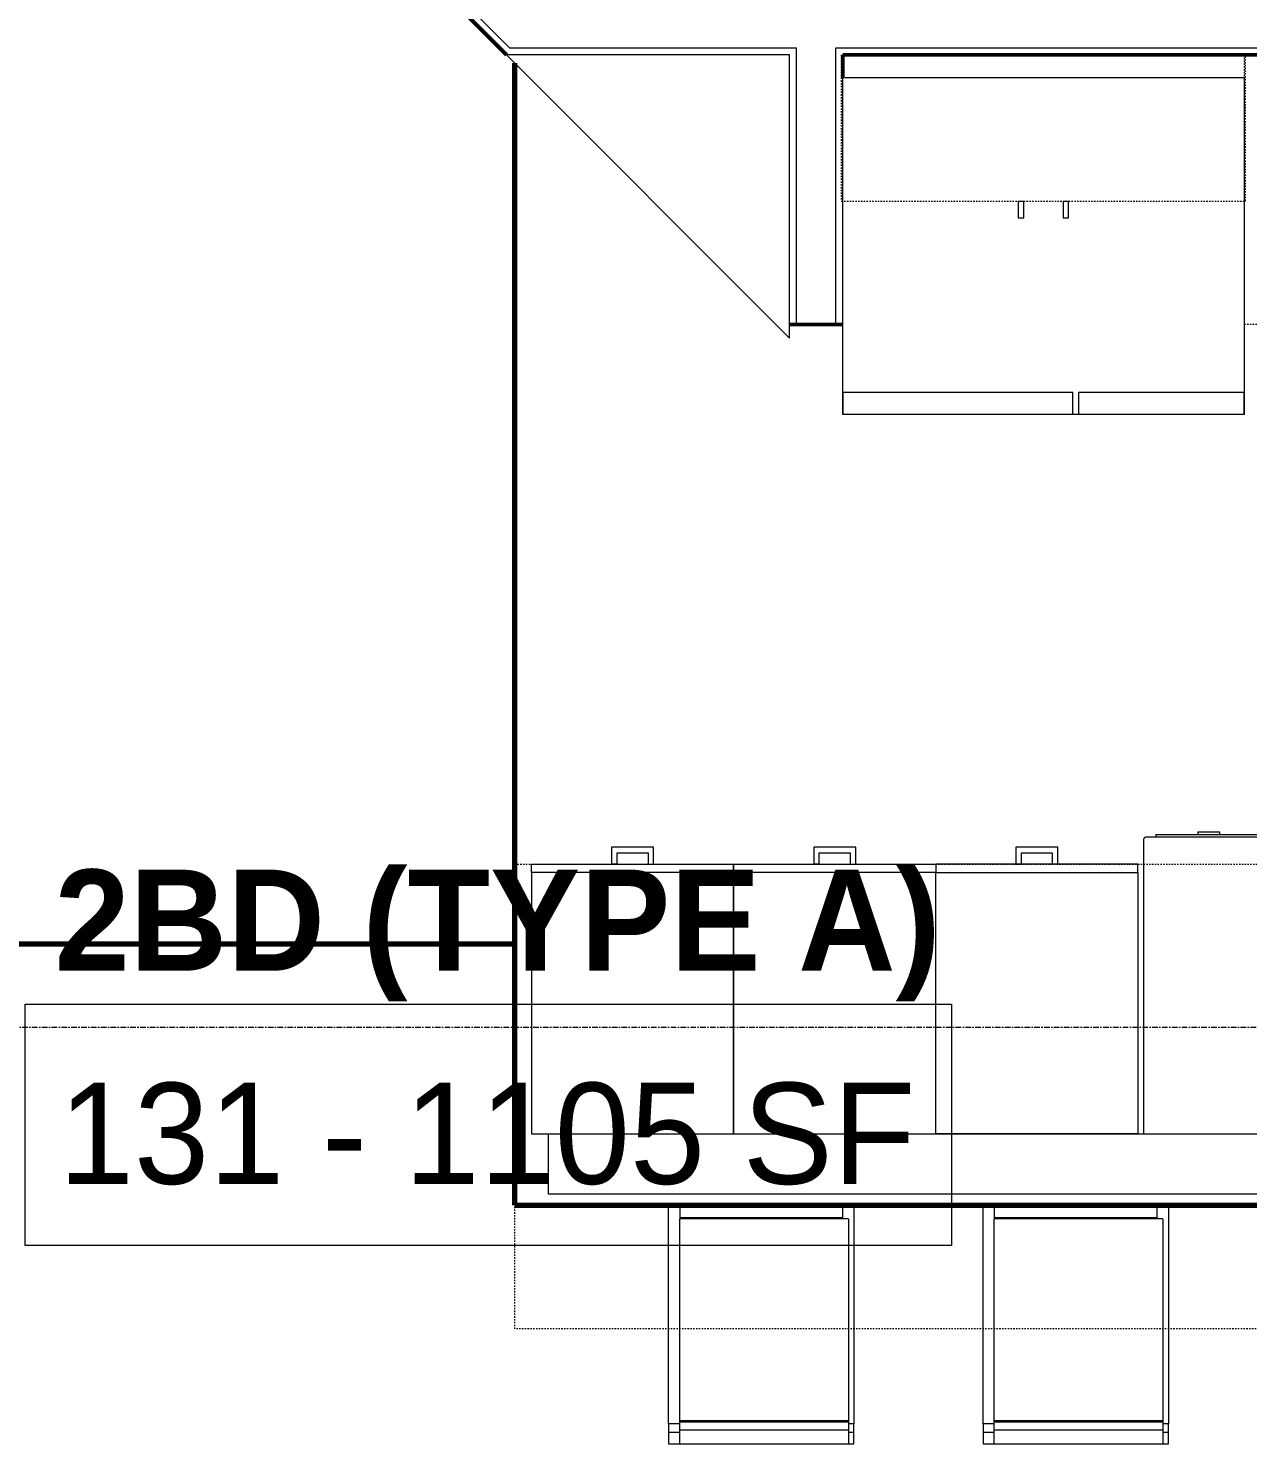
# Model space of a CAD drawing. Header units: inches. Extents: x -4266 to -1814, y 9706 to 12441.
# Drawn here: x -2348.8 to -2240.2, y 10130.2 to 10256.1 of the extents above; entities that cross this region are included whole.
import ezdxf

# ---------------------------------------------------------------- set-up
doc = ezdxf.new("R2010")
doc.units = ezdxf.units.IN
doc.header["$MEASUREMENT"] = 0
doc.linetypes.add('Dash', pattern=[0.25, 0.125, -0.125])
doc.linetypes.add('Grid Line 1_2_', pattern=[0.875, 0.5, -0.125, 0.125, -0.125])
for name, color, linetype, lineweight in [('A-AREA-1', 90, 'Continuous', 70), ('A-AREA-IDEN', 2, 'Continuous', 9), ('A-WALL-3', 250, 'Continuous', 50), ('A-WALL-4', 10, 'Continuous', 13), ('I-FURN-1', 7, 'Continuous', 9), ('Q-CASE-2', 7, 'Continuous', 9), ('Q-CASE-4', 7, 'Dash', 9), ('Q-CASE-HDLN-1', 7, 'Dash', 9), ('Q-SPCQ-2', 7, 'Continuous', 9), ('S-GRID-1', 1, 'Grid Line 1_2_', 9)]:
    doc.layers.add(name, color=color, linetype=linetype, lineweight=lineweight)
doc.styles.add('Century Gothic', font='ufonts.com_century-gothic.ttf', dxfattribs={"height": 9})
doc.styles.add('Century Gothic_B', font='GOTHICB.TTF', dxfattribs={"height": 9})

msp = doc.modelspace()

# ---------------------------------------------------------------- linework, layer by layer
at = {"layer": 'A-AREA-1'}
for p, q in [((-2305.47491, 10151.37447), (-2305.47491, 10253.02376)), ((-2359.52374, 10174.64101), (-2305.47491, 10174.64101)), ((-2305.47491, 10151.37447), (-2106.44874, 10151.37447))]:
    msp.add_line(p, q, dxfattribs=at)
at = {"layer": 'A-AREA-IDEN', "flags": 128}
msp.add_lwpolyline([(-2349.06733, 10169.28047), (-2266.56969, 10169.28047), (-2266.56969, 10147.78441), (-2349.06733, 10147.78441)], close=True, dxfattribs=at)
at = {"layer": 'A-WALL-3'}
for p, q in [((-2310.95062, 10258.49947), (-2306.82562, 10254.37447)), ((-2306.82562, 10254.37447), (-2306.20062, 10253.74947)), ((-2276.26312, 10253.74947), (-2203.45406, 10253.74947)), ((-2276.26312, 10251.74947), (-2276.26312, 10253.74947)), ((-2281.01312, 10229.74947), (-2276.26312, 10229.74947))]:
    msp.add_line(p, q, dxfattribs=at)
at = {"layer": 'A-WALL-4'}
for p, q in [((-2305.94173, 10254.37447), (-2309.44173, 10257.87447)), ((-2305.94173, 10254.37447), (-2280.38812, 10254.37447)), ((-2280.38812, 10253.74947), (-2280.38812, 10254.37447)), ((-2280.38812, 10229.74947), (-2280.38812, 10253.74947)), ((-2276.88812, 10254.37447), (-2105.02936, 10254.37447)), ((-2276.88812, 10253.74947), (-2276.88812, 10254.37447)), ((-2276.88812, 10229.74947), (-2276.88812, 10253.74947)), ((-2302.44874, 10157.74947), (-2151.44874, 10157.74947)), ((-2302.44874, 10152.37447), (-2302.44874, 10157.74947)), ((-2151.44874, 10152.37447), (-2302.44874, 10152.37447))]:
    msp.add_line(p, q, dxfattribs=at)
at = {"layer": 'I-FURN-1'}
for p, q in [((-2281.01312, 10253.74947), (-2306.20062, 10253.74947)), ((-2306.20062, 10253.74947), (-2281.01312, 10228.56197)), ((-2281.01312, 10228.56197), (-2281.01312, 10253.74947)), ((-2291.76381, 10149.37322), (-2291.76381, 10151.29197)), ((-2290.76381, 10151.29197), (-2291.76381, 10151.29197)), ((-2290.76381, 10151.29197), (-2290.76381, 10150.29447)), ((-2290.76381, 10150.29447), (-2276.26381, 10150.29447)), ((-2290.76381, 10150.29447), (-2290.76381, 10150.21576)), ((-2276.26381, 10150.29447), (-2276.26381, 10151.29197)), ((-2275.26381, 10151.29197), (-2276.26381, 10151.29197)), ((-2276.26381, 10150.21576), (-2276.26381, 10150.29447)), ((-2275.26381, 10151.29197), (-2275.26381, 10149.37322)), ((-2263.76381, 10149.37322), (-2263.76381, 10151.29197)), ((-2262.76381, 10151.29197), (-2263.76381, 10151.29197)), ((-2262.76381, 10151.29197), (-2262.76381, 10150.29447)), ((-2262.76381, 10150.29447), (-2248.26381, 10150.29447)), ((-2262.76381, 10150.29447), (-2262.76381, 10150.21576)), ((-2248.26381, 10150.29447), (-2248.26381, 10151.29197)), ((-2247.26381, 10151.29197), (-2248.26381, 10151.29197)), ((-2248.26381, 10150.21576), (-2248.26381, 10150.29447)), ((-2247.26381, 10151.29197), (-2247.26381, 10149.37322)), ((-2291.76381, 10147.87697), (-2291.76381, 10149.37322)), ((-2290.76381, 10150.21576), (-2290.76381, 10150.14541)), ((-2275.76381, 10150.15804), (-2290.76381, 10150.15804)), ((-2290.76381, 10150.04546), (-2290.76381, 10150.14541)), ((-2290.76381, 10147.79279), (-2290.76381, 10150.04546)), ((-2276.26381, 10150.14208), (-2276.26381, 10150.21576)), ((-2275.76381, 10150.14541), (-2275.76381, 10150.04546)), ((-2275.76381, 10150.04546), (-2275.76381, 10147.79279)), ((-2275.26381, 10149.37322), (-2275.26381, 10147.87697)), ((-2263.76381, 10147.87697), (-2263.76381, 10149.37322)), ((-2262.76381, 10150.21576), (-2262.76381, 10150.14541)), ((-2247.76381, 10150.15804), (-2262.76381, 10150.15804)), ((-2262.76381, 10150.04546), (-2262.76381, 10150.14541)), ((-2262.76381, 10147.79279), (-2262.76381, 10150.04546)), ((-2248.26381, 10150.14208), (-2248.26381, 10150.21576)), ((-2247.76381, 10150.14541), (-2247.76381, 10150.04546)), ((-2247.76381, 10150.04546), (-2247.76381, 10147.79279)), ((-2247.26381, 10149.37322), (-2247.26381, 10147.87697)), ((-2291.76381, 10131.93925), (-2291.76381, 10147.87697)), ((-2290.76381, 10132.19348), (-2290.76381, 10147.79279)), ((-2275.76381, 10147.79279), (-2275.76381, 10132.19348)), ((-2275.26381, 10147.87697), (-2275.26381, 10131.93925)), ((-2263.76381, 10131.93925), (-2263.76381, 10147.87697)), ((-2262.76381, 10132.19348), (-2262.76381, 10147.79279)), ((-2247.76381, 10147.79279), (-2247.76381, 10132.19348)), ((-2247.26381, 10147.87697), (-2247.26381, 10131.93925)), ((-2290.76381, 10131.93925), (-2291.76381, 10131.93925)), ((-2291.76381, 10131.93925), (-2291.76381, 10131.14386)), ((-2290.76381, 10132.06495), (-2290.76381, 10132.19348)), ((-2275.76381, 10132.19348), (-2290.76381, 10132.19348)), ((-2290.76381, 10131.4001), (-2290.76381, 10132.06495)), ((-2275.76381, 10132.06495), (-2290.76381, 10132.06495)), ((-2290.76381, 10130.15906), (-2290.76381, 10131.4001)), ((-2290.76381, 10131.4001), (-2275.76381, 10131.4001)), ((-2275.76381, 10132.19348), (-2275.76381, 10132.06495)), ((-2275.76381, 10132.06495), (-2275.76381, 10131.4001)), ((-2275.26381, 10131.93925), (-2275.76381, 10131.93925)), ((-2275.76381, 10131.4001), (-2275.76381, 10130.15906)), ((-2275.26381, 10131.14386), (-2275.26381, 10131.93925)), ((-2262.76381, 10131.93925), (-2263.76381, 10131.93925)), ((-2263.76381, 10131.93925), (-2263.76381, 10131.14386)), ((-2262.76381, 10132.06495), (-2262.76381, 10132.19348)), ((-2247.76381, 10132.19348), (-2262.76381, 10132.19348)), ((-2262.76381, 10131.4001), (-2262.76381, 10132.06495)), ((-2247.76381, 10132.06495), (-2262.76381, 10132.06495)), ((-2262.76381, 10130.15906), (-2262.76381, 10131.4001)), ((-2262.76381, 10131.4001), (-2247.76381, 10131.4001)), ((-2247.76381, 10132.19348), (-2247.76381, 10132.06495)), ((-2247.76381, 10132.06495), (-2247.76381, 10131.4001)), ((-2247.26381, 10131.93925), (-2247.76381, 10131.93925)), ((-2247.76381, 10131.4001), (-2247.76381, 10130.15906)), ((-2247.26381, 10131.14386), (-2247.26381, 10131.93925)), ((-2290.76381, 10131.14386), (-2291.76381, 10131.14386)), ((-2291.76381, 10131.14386), (-2291.76381, 10130.15906)), ((-2291.76381, 10130.15906), (-2290.76381, 10130.15906)), ((-2290.76381, 10130.15906), (-2275.76381, 10130.15906)), ((-2275.26381, 10131.14386), (-2275.76381, 10131.14386)), ((-2275.76381, 10130.15906), (-2275.26381, 10130.15906)), ((-2275.26381, 10130.15906), (-2275.26381, 10131.14386)), ((-2262.76381, 10131.14386), (-2263.76381, 10131.14386)), ((-2263.76381, 10131.14386), (-2263.76381, 10130.15906)), ((-2263.76381, 10130.15906), (-2262.76381, 10130.15906)), ((-2262.76381, 10130.15906), (-2247.76381, 10130.15906)), ((-2247.26381, 10131.14386), (-2247.76381, 10131.14386)), ((-2247.76381, 10130.15906), (-2247.26381, 10130.15906)), ((-2247.26381, 10130.15906), (-2247.26381, 10131.14386))]:
    msp.add_line(p, q, dxfattribs=at)
at = {"layer": 'Q-CASE-2'}
for p, q in [((-2260.63812, 10240.74947), (-2260.14967, 10240.74947)), ((-2260.63812, 10240.74947), (-2260.63812, 10239.25021)), ((-2260.14967, 10239.25021), (-2260.14967, 10240.74947)), ((-2256.63812, 10240.74947), (-2256.14967, 10240.74947)), ((-2256.63812, 10240.74947), (-2256.63812, 10239.25021)), ((-2256.14967, 10239.25021), (-2256.14967, 10240.74947)), ((-2260.63812, 10239.25021), (-2260.14967, 10239.25021)), ((-2256.63812, 10239.25021), (-2256.14967, 10239.25021)), ((-2293.09991, 10183.24947), (-2296.84991, 10183.24947)), ((-2296.84991, 10183.24947), (-2296.84991, 10181.74947)), ((-2293.09991, 10181.74947), (-2293.09991, 10183.24947)), ((-2275.09991, 10183.24947), (-2278.84991, 10183.24947)), ((-2278.84991, 10183.24947), (-2278.84991, 10181.74947)), ((-2275.09991, 10181.74947), (-2275.09991, 10183.24947)), ((-2257.09991, 10183.24947), (-2260.84991, 10183.24947)), ((-2260.84991, 10183.24947), (-2260.84991, 10181.74947)), ((-2257.09991, 10181.74947), (-2257.09991, 10183.24947)), ((-2296.35053, 10181.74947), (-2296.35053, 10182.75009)), ((-2296.35053, 10182.75009), (-2293.59928, 10182.75009)), ((-2293.59928, 10182.75009), (-2293.59928, 10181.74947)), ((-2278.35053, 10181.74947), (-2278.35053, 10182.75009)), ((-2278.35053, 10182.75009), (-2275.59928, 10182.75009)), ((-2275.59928, 10182.75009), (-2275.59928, 10181.74947)), ((-2260.35053, 10182.75009), (-2257.59928, 10182.75009)), ((-2260.35053, 10181.74947), (-2260.35053, 10182.75009)), ((-2257.59928, 10182.75009), (-2257.59928, 10181.74947)), ((-2303.97491, 10181.74947), (-2285.97491, 10181.74947)), ((-2303.97491, 10180.99947), (-2303.97491, 10181.74947)), ((-2285.97491, 10180.99947), (-2303.97491, 10180.99947)), ((-2303.97491, 10180.99947), (-2303.97491, 10157.74947)), ((-2296.35053, 10181.74947), (-2296.84991, 10181.74947)), ((-2293.59928, 10181.74947), (-2293.09991, 10181.74947)), ((-2285.97491, 10181.74947), (-2267.97491, 10181.74947)), ((-2285.97491, 10180.99947), (-2285.97491, 10181.74947)), ((-2285.97491, 10181.74947), (-2285.97491, 10180.99947)), ((-2267.97491, 10180.99947), (-2285.97491, 10180.99947)), ((-2285.97491, 10180.99947), (-2285.97491, 10157.74947)), ((-2285.97491, 10157.74947), (-2285.97491, 10180.99947)), ((-2278.35053, 10181.74947), (-2278.84991, 10181.74947)), ((-2275.59928, 10181.74947), (-2275.09991, 10181.74947)), ((-2267.97491, 10181.74947), (-2267.97491, 10180.99947)), ((-2267.97491, 10181.74947), (-2267.97491, 10180.99947)), ((-2249.97491, 10181.74947), (-2267.97491, 10181.74947)), ((-2267.97491, 10157.74947), (-2267.97491, 10180.99947)), ((-2267.97491, 10157.74947), (-2267.97491, 10180.99947)), ((-2267.97491, 10180.99947), (-2249.97491, 10180.99947)), ((-2260.84991, 10181.74947), (-2260.35053, 10181.74947)), ((-2257.09991, 10181.74947), (-2257.59928, 10181.74947)), ((-2249.97491, 10180.99947), (-2249.97491, 10181.74947)), ((-2249.97491, 10180.99947), (-2249.97491, 10157.74947)), ((-2303.97491, 10157.74947), (-2285.97491, 10157.74947)), ((-2285.97491, 10157.74947), (-2267.97491, 10157.74947)), ((-2249.97491, 10157.74947), (-2267.97491, 10157.74947))]:
    msp.add_line(p, q, dxfattribs=at)
at = {"layer": 'Q-CASE-4'}
for p, q in [((-2240.38812, 10253.74947), (-2276.38812, 10253.74947)), ((-2276.38812, 10253.74947), (-2276.38812, 10240.74947)), ((-2240.38812, 10240.74947), (-2240.38812, 10253.74947)), ((-2276.38812, 10240.74947), (-2240.38812, 10240.74947))]:
    msp.add_line(p, q, dxfattribs=at)
at = {"layer": 'Q-CASE-HDLN-1'}
for p, q in [((-2240.51312, 10253.74947), (-2240.51312, 10251.74947)), ((-2240.51312, 10229.79454), (-2203.01312, 10229.79454)), ((-2305.47491, 10181.74947), (-2148.44874, 10181.74947)), ((-2305.47491, 10140.37447), (-2305.47491, 10181.74947)), ((-2148.44874, 10140.37447), (-2305.47491, 10140.37447))]:
    msp.add_line(p, q, dxfattribs=at)
at = {"layer": 'Q-SPCQ-2'}
for p, q in [((-2276.26312, 10221.74947), (-2276.26312, 10251.74947)), ((-2276.26312, 10251.74947), (-2240.51312, 10251.74947)), ((-2240.51312, 10251.74947), (-2240.51312, 10221.74947)), ((-2276.26312, 10223.74947), (-2255.76312, 10223.74947)), ((-2276.26312, 10223.74947), (-2276.26312, 10221.74947)), ((-2255.76312, 10221.74947), (-2255.76312, 10223.74947)), ((-2255.26312, 10223.74947), (-2240.51312, 10223.74947)), ((-2255.26312, 10223.74947), (-2255.26312, 10221.74947)), ((-2240.51312, 10221.74947), (-2240.51312, 10223.74947)), ((-2240.51312, 10221.74947), (-2276.26312, 10221.74947)), ((-2255.76312, 10221.74947), (-2276.26312, 10221.74947)), ((-2240.51312, 10221.74947), (-2255.26312, 10221.74947)), ((-2248.38196, 10184.37447), (-2226.56784, 10184.37447)), ((-2248.38196, 10184.37447), (-2248.38196, 10184.12447)), ((-2244.65087, 10184.62447), (-2244.65087, 10184.37447)), ((-2244.65087, 10184.62447), (-2243.66661, 10184.62447)), ((-2243.66661, 10184.62447), (-2242.68236, 10184.62447)), ((-2242.68236, 10184.37447), (-2242.68236, 10184.62447)), ((-2249.47491, 10183.92762), (-2249.47491, 10157.74947)), ((-2226.54676, 10184.12447), (-2249.27806, 10184.12447))]:
    msp.add_line(p, q, dxfattribs=at)
for start in [90, 105]:
    msp.add_arc((-2249.27806, 10183.92762), 0.19685, start, 180, dxfattribs=at)
at = {"layer": 'S-GRID-1'}
msp.add_line((-1814.20638, 10167.1894), (-4168.71446, 10167.1894), dxfattribs=at)

# ---------------------------------------------------------------- texts
at = {"layer": 'A-AREA-IDEN', "char_height": 9, "attachment_point": 1}
for s, insert, width, style in [('2BD (TYPE A)', (-2346.44528, 10181.24862), 93.324, 'Century Gothic_B'), ('131 - 1105 SF', (-2346.06733, 10162.28047), 92.415, 'Century Gothic')]:
    msp.add_mtext(s, dxfattribs=dict(at, insert=insert, width=width, style=style))

doc.saveas('drawing.dxf')
